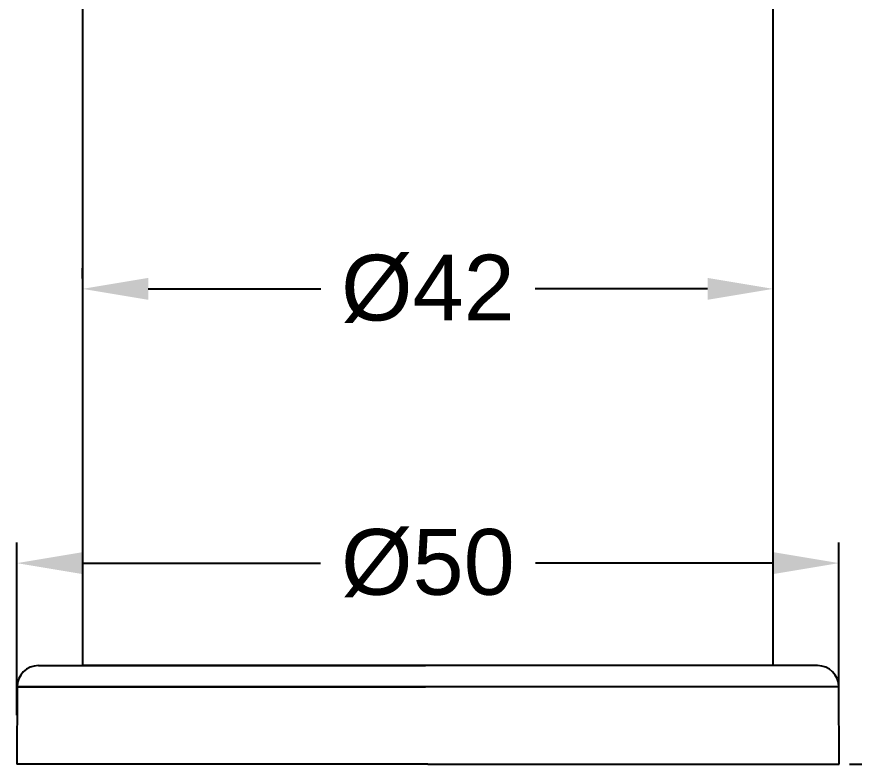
# Model space of a CAD drawing. Header units: millimetres. Extents: x 2004 to 2845, y 1448 to 2043.
# Drawn here: x 2191.8 to 2242.7, y 1689.5 to 1735 of the extents above; entities that cross this region are included whole.
import ezdxf

# ---------------------------------------------------------------- set-up
doc = ezdxf.new("R2010")
doc.units = ezdxf.units.MM
doc.styles.get("Standard").update_dxf_attribs({"font": 'arial.ttf'})
doc.dimstyles.new('사본(2) STANDARD', dxfattribs={"dimscale": 0, "dimtxt": 4, "dimasz": 4, "dimexe": 1.25, "dimexo": 0.625, "dimgap": 1.5, "dimtad": 3, "dimtih": 1, "dimtoh": 1, "dimdec": 1, "dimzin": 9, "dimdsep": 46, "dimtxsty": 'Standard', "dimcen": 2.5, "dimclrd": 3, "dimclre": 3, "dimclrt": 4, "dimadec": 0, "dimazin": 0, "dimtfac": 1, "dimtdec": 1, "dimtmove": 0, "dimatfit": 3, "dimfxl": 1.25, "dimtfill": 1, "dimtolj": 1, "dimtzin": 0, "dimarcsym": 0})

# ---------------------------------------------------------------- blocks, each defined once
blk = doc.blocks.new('*D2')
at = {"color": 3, "lineweight": -2, "transparency": 16777216}
for p, q in [((2195.795, 1719.044), (2195.795, 1719.669)), ((2237.795, 1719.044), (2237.795, 1719.669)), ((2199.795, 1718.419), (2210.275, 1718.419)), ((2233.795, 1718.419), (2223.316, 1718.419))]:
    blk.add_line(p, q, dxfattribs=at)
at = {"color": 3, "transparency": 16777216}
for points in [[(2199.795, 1719.085), (2199.795, 1717.752), (2195.795, 1718.419)], [(2233.795, 1719.085), (2233.795, 1717.752), (2237.795, 1718.419)]]:
    blk.add_solid(points, dxfattribs=at)
at = {"layer": 'Defpoints', "color": 0, "transparency": 16777216}
for p in [(2195.795, 1718.419), (2237.795, 1718.419), (2237.795, 1718.419)]:
    blk.add_point(p, dxfattribs=at)
at = {"color": 4, "transparency": 16777216, "insert": (2216.795, 1718.419), "char_height": 4, "attachment_point": 5, "bg_fill": 3, "box_fill_scale": 1.1, "bg_fill_color": 256, "bg_fill_true_color": 13158600, "bg_fill_transparency": 0}
blk.add_mtext('\\A1;%%C42', dxfattribs=at)
blk = doc.blocks.new('*D9')
at = {"color": 3, "lineweight": -2, "transparency": 16777216}
for p, q in [((2235.4, 1780.198), (2257.408, 1780.198)), ((2256.158, 1776.198), (2256.158, 1738.391)), ((2256.158, 1693.498), (2256.158, 1731.306)), ((2242.42, 1689.498), (2257.408, 1689.498))]:
    blk.add_line(p, q, dxfattribs=at)
at = {"color": 3, "transparency": 16777216}
for points in [[(2255.491, 1776.198), (2256.825, 1776.198), (2256.158, 1780.198)], [(2255.491, 1693.498), (2256.825, 1693.498), (2256.158, 1689.498)]]:
    blk.add_solid(points, dxfattribs=at)
at = {"layer": 'Defpoints', "color": 0, "transparency": 16777216}
for p in [(2234.775, 1780.198), (2241.795, 1689.498), (2256.158, 1689.498)]:
    blk.add_point(p, dxfattribs=at)
at = {"color": 4, "transparency": 16777216, "insert": (2256.158, 1734.848), "char_height": 4, "attachment_point": 5, "bg_fill": 3, "box_fill_scale": 1.1, "bg_fill_color": 256, "bg_fill_true_color": 13158600, "bg_fill_transparency": 0}
blk.add_mtext('\\A1;90.7', dxfattribs=at)
blk = doc.blocks.new('*D10')
at = {"color": 3, "lineweight": -2, "transparency": 16777216}
for p, q in [((2191.804, 1692.475), (2191.804, 1702.984)), ((2241.787, 1692.65), (2241.787, 1702.984)), ((2195.804, 1701.734), (2210.261, 1701.734)), ((2237.787, 1701.734), (2223.329, 1701.734))]:
    blk.add_line(p, q, dxfattribs=at)
at = {"color": 3, "transparency": 16777216}
for points in [[(2195.804, 1702.401), (2195.804, 1701.067), (2191.804, 1701.734)], [(2237.787, 1702.401), (2237.787, 1701.067), (2241.787, 1701.734)]]:
    blk.add_solid(points, dxfattribs=at)
at = {"layer": 'Defpoints', "color": 0, "transparency": 16777216}
for p in [(2241.787, 1701.734), (2191.804, 1691.85), (2241.787, 1692.025)]:
    blk.add_point(p, dxfattribs=at)
at = {"color": 4, "transparency": 16777216, "insert": (2216.795, 1701.734), "char_height": 4, "attachment_point": 5, "bg_fill": 3, "box_fill_scale": 1.1, "bg_fill_color": 256, "bg_fill_true_color": 13158600, "bg_fill_transparency": 0}
blk.add_mtext('\\A1;%%C50', dxfattribs=at)
blk = doc.blocks.new('*D11')
at = {"color": 3, "lineweight": -2, "transparency": 16777216}
for p, q in [((2217.42, 1812.398), (2280.099, 1812.398)), ((2278.849, 1808.398), (2278.849, 1754.492)), ((2278.849, 1693.498), (2278.849, 1747.405)), ((2242.42, 1689.498), (2280.099, 1689.498))]:
    blk.add_line(p, q, dxfattribs=at)
at = {"color": 3, "transparency": 16777216}
for points in [[(2278.182, 1808.398), (2279.515, 1808.398), (2278.849, 1812.398)], [(2278.182, 1693.498), (2279.515, 1693.498), (2278.849, 1689.498)]]:
    blk.add_solid(points, dxfattribs=at)
at = {"layer": 'Defpoints', "color": 0, "transparency": 16777216}
for p in [(2216.795, 1812.398), (2278.849, 1812.398), (2241.795, 1689.498)]:
    blk.add_point(p, dxfattribs=at)
at = {"color": 4, "transparency": 16777216, "insert": (2278.849, 1750.948), "char_height": 4, "attachment_point": 5, "bg_fill": 3, "box_fill_scale": 1.1, "bg_fill_color": 256, "bg_fill_true_color": 13158600, "bg_fill_transparency": 0}
blk.add_mtext('\\A1;123', dxfattribs=at)

msp = doc.modelspace()

# ---------------------------------------------------------------- linework, layer by layer
at = {"linetype": 'Continuous', "extrusion": (-1, -2.22045e-16, -6.12323e-17)}
for p, q in [((2195.795, 1779.198), (2195.795, 1695.498)), ((2237.795, 1695.498), (2237.795, 1779.198)), ((2193.112, 1695.498), (2216.649, 1695.498)), ((2240.479, 1695.498), (2195.795, 1695.498)), ((2191.812, 1694.203), (2191.795, 1689.498)), ((2191.812, 1694.203), (2216.64, 1694.203)), ((2241.779, 1694.203), (2191.812, 1694.203)), ((2241.795, 1689.498), (2241.779, 1694.203)), ((2216.795, 1689.498), (2191.795, 1689.498)), ((2216.795, 1689.498), (2241.795, 1689.498))]:
    msp.add_line(p, q, dxfattribs=at)
at = {"linetype": 'Continuous'}
for centre, start, end in [((2193.112, 1694.198), 90, 179.8), ((2240.479, 1694.198), 0.2, 90)]:
    msp.add_arc(centre, 1.3, start, end, dxfattribs=at)

# ---------------------------------------------------------------- next in the draw order: dimensions: what is measured, and where the dimension line sits
dim = msp.add_linear_dim(base=(2237.795, 1718.419), p1=(2195.795, 1718.419), p2=(2237.795, 1718.419), text='%%C<>', dimstyle='사본(2) STANDARD', override={"dimscale": 1, "dimtad": 0})
dim.commit()
dim.dimension.update_dxf_attribs({"geometry": '*D2', "text_midpoint": (2216.795, 1718.419)})

# ---------------------------------------------------------------- next in the draw order: dimensions: what is measured, and where the dimension line sits
dim = msp.add_linear_dim(base=(2256.158, 1689.498), p1=(2234.775, 1780.198), p2=(2241.795, 1689.498), angle=90, dimstyle='사본(2) STANDARD', override={"dimscale": 1, "dimtad": 0})
dim.commit()
dim.dimension.update_dxf_attribs({"geometry": '*D9', "text_midpoint": (2256.158, 1734.848)})

# ---------------------------------------------------------------- next in the draw order: dimensions: what is measured, and where the dimension line sits
dim = msp.add_linear_dim(base=(2241.787, 1701.734), p1=(2191.804, 1691.85), p2=(2241.787, 1692.025), text='%%C<>', dimstyle='사본(2) STANDARD', override={"dimscale": 1, "dimtad": 0})
dim.commit()
dim.dimension.update_dxf_attribs({"geometry": '*D10', "text_midpoint": (2216.795, 1701.734)})

# ---------------------------------------------------------------- next in the draw order: dimensions: what is measured, and where the dimension line sits
dim = msp.add_linear_dim(base=(2278.849, 1812.398), p1=(2241.795, 1689.498), p2=(2216.795, 1812.398), angle=90, text='123', dimstyle='사본(2) STANDARD', override={"dimscale": 1, "dimtad": 0})
dim.commit()
dim.dimension.update_dxf_attribs({"geometry": '*D11', "text_midpoint": (2278.849, 1750.948)})

doc.saveas('drawing.dxf')
